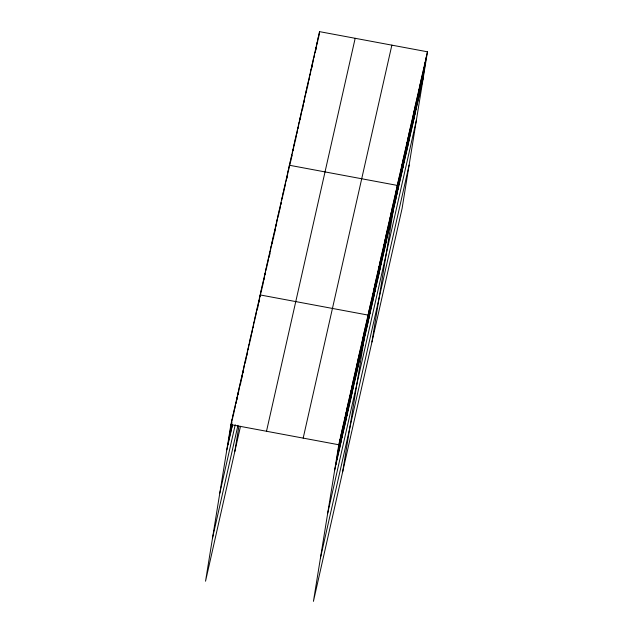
<?xml version="1.0" encoding="UTF-8"?>
<svg xmlns="http://www.w3.org/2000/svg" width="633" height="633" viewBox="0 0 633 633"><rect width="100%" height="100%" fill="white"/><g stroke="black" fill="none" stroke-linecap="round" stroke-linejoin="round"><path stroke-width="0.95" d="M427.465 51.795L338.79 444.762L313.43 601.35L402.105 208.384L427.465 51.795L319.57 31.65L230.895 424.616L205.535 581.205L240.493 426.31M228.03 444.437L232.121 419.212M229.249 439.033L231.923 422.543M232.398 419.632L233.34 413.808M230.475 433.629L231.884 424.901M233.617 414.227L234.558 408.404M231.694 428.225L232.319 424.347M234.835 408.823L235.777 403.007M236.054 403.419L236.995 397.603M236.956 399.961L238.214 392.199M238.174 394.557L239.432 386.795M239.867 386.241L240.651 381.39M240.611 383.748L241.869 375.986M241.838 378.344L243.088 370.582M243.056 372.94L243.365 371.001M243.681 369.063L244.306 365.178M244.9 363.659L245.533 359.781M245.651 361.166L246.751 354.377M246.87 355.762L247.97 348.973M248.247 349.384L249.03 344.534M249.465 343.988L250.407 338.164M250.684 338.584L251.625 332.76M251.902 333.18L252.844 327.356M253.121 327.775L254.062 321.952M254.498 321.398L255.281 316.547M255.716 316.002L256.5 311.151M256.935 310.597L257.726 305.747M257.686 308.105L258.944 300.343M234.796 451.527L238.815 426.753M258.905 302.701L260.163 294.938L368.05 315.084L342.69 471.672M260.282 296.323L261.382 289.534M261.5 290.919L262.6 284.13M262.719 285.515L263.819 278.726M263.937 280.118L265.037 273.321M265.156 274.714L265.472 272.776M265.789 270.829L266.256 267.925M266.533 268.337L267.474 262.521M267.751 262.932L268.693 257.117M268.97 257.528L269.911 251.712M269.721 255.036L270.038 253.097M270.346 251.159L271.138 246.308M271.565 245.754L272.356 240.904M272.317 243.262L273.575 235.5M273.535 237.858L274.793 230.096M274.754 232.453L276.012 224.691M276.13 226.084L277.23 219.295M277.824 217.768L278.449 213.891M278.567 215.275L279.667 208.486M279.786 209.871L280.886 203.082M281.005 204.467L281.321 202.528M281.638 200.59L282.104 197.678M282.381 198.097L283.323 192.274M283.6 192.693L284.549 186.87M284.826 187.289L285.768 181.465M286.195 180.919L286.986 176.069M286.947 178.419L288.205 170.665M288.64 170.111L289.423 165.26L397.31 185.406L371.951 341.994M289.843 164.762L290.626 159.912M290.737 161.36L291.837 154.571M291.781 156.984L292.098 155.045M292.414 153.107L293.039 149.23M293.15 150.67L294.25 143.881M294.353 145.329L295.453 138.54M295.556 139.98L296.655 133.191M296.924 133.666L297.866 127.85M298.127 128.325L299.069 122.501M299.488 122.011L300.279 117.16M300.224 119.574L301.482 111.812M301.901 111.321L302.693 106.471M302.637 108.884L303.895 101.13M303.998 102.57L305.098 95.781M305.676 94.317L306.309 90.44M306.412 91.88L307.511 85.091M307.622 86.539L308.722 79.75M308.983 80.225L309.925 74.401M310.186 74.884L311.127 69.06M311.396 69.535L312.338 63.719M312.132 67.098L312.441 65.159M312.757 63.221L313.541 58.371M313.96 57.88L314.751 53.03M315.171 52.531L315.954 47.681M315.907 50.102L317.157 42.34M317.268 43.788L318.367 36.991M318.47 38.439L319.57 31.65M335.925 464.575L340.008 439.357M337.144 459.178L341.227 433.953M338.362 453.774L342.445 428.549M339.581 448.37L343.664 423.145M340.799 442.965L344.882 417.748M342.018 437.561L346.109 412.344M343.236 432.157L347.327 406.94M344.463 426.753L348.546 401.536M345.681 421.349L349.764 396.131M346.9 415.952L350.983 390.727M348.118 410.548L352.201 385.323M349.337 405.144L353.42 379.919M350.555 399.74L354.638 374.522M351.774 394.335L355.857 369.118M352.992 388.931L357.075 363.714M354.211 383.527L358.294 358.31M355.43 378.123L359.52 352.905M356.648 372.726L360.739 347.501M357.874 367.322L361.957 342.097M359.093 361.918L363.176 336.693M360.312 356.514L364.394 331.288M361.53 351.109L365.613 325.892M362.749 345.705L366.831 320.488M365.186 334.897L369.268 309.679M366.404 329.492L370.487 304.275M367.623 324.096L371.713 298.871M368.841 318.692L372.932 293.467M370.06 313.288L374.15 288.062M371.286 307.883L375.369 282.666M372.505 302.479L376.588 277.262M373.723 297.075L377.806 271.858M374.942 291.671L379.025 266.453M376.16 286.266L380.243 261.049M377.379 280.87L381.462 255.645M378.597 275.466L382.68 250.241M379.816 270.062L383.899 244.836M381.034 264.657L385.125 239.44M382.253 259.253L386.344 234.036M383.479 253.849L387.562 228.632M384.698 248.445L388.781 223.227M385.916 243.04L389.999 217.823M387.135 237.636L391.218 212.419M388.353 232.24L392.436 207.015M389.572 226.836L393.655 201.611M390.79 221.431L394.873 196.206M392.009 216.027L396.092 190.81M394.438 205.282L398.521 180.057M395.641 199.933L399.724 174.716M396.844 194.592L400.934 169.367M398.054 189.243L402.137 164.026M399.257 183.902L403.348 158.685M400.467 178.553L404.55 153.336M401.67 173.213L405.753 147.995M402.881 167.872L406.964 142.647M404.083 162.523L408.166 137.306M405.286 157.182L409.377 131.957M406.497 151.833L410.58 126.616M407.699 146.492L411.782 121.275M408.91 141.143L412.993 115.926M410.113 135.802L414.196 110.585M411.315 130.461L415.406 105.236M412.526 125.112L416.609 99.895M413.729 119.772L417.82 94.546M414.939 114.423L419.022 89.206M416.142 109.082L420.225 83.857M417.353 103.733L421.436 78.516M418.555 98.392L422.638 73.175M419.758 93.051L423.849 67.826M420.969 87.702L425.052 62.485M422.171 82.361L426.254 57.136M226.812 449.834L232.501 424.624M219.793 493.186L235.239 424.751M212.561 537.852L237.961 425.289M266.501 431.263L355.176 38.297M303.183 438.115L391.859 45.149M334.707 469.979L423.382 77.012M327.68 513.331L416.356 120.365M320.448 557.997L409.124 165.031M230.895 424.616L338.79 444.762"/></g></svg>
